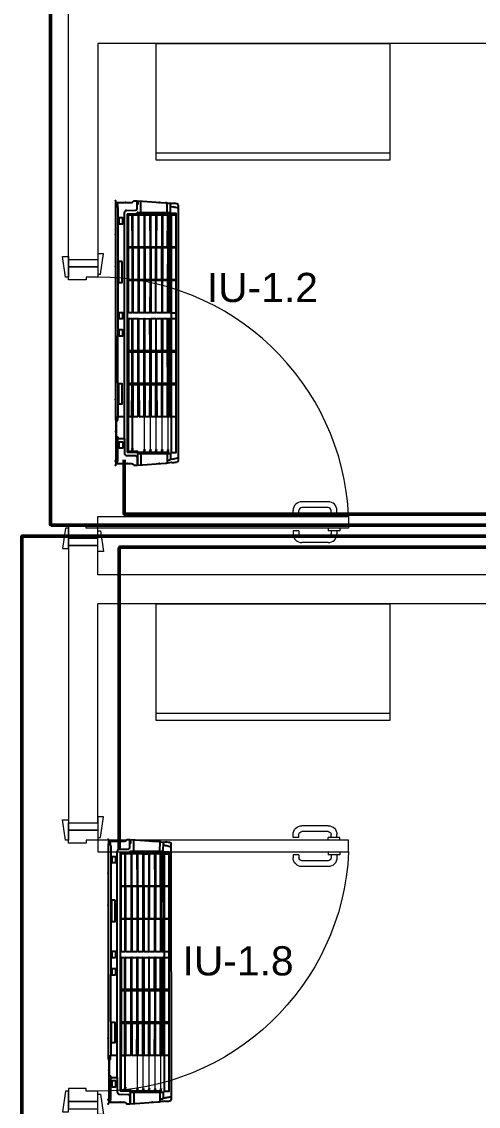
# Model space of a CAD drawing. Header units: millimetres. Extents: x -160614 to 59925, y -157025 to 0.
# Drawn here: x -55913 to -54349, y -113584 to -109868 of the extents above; entities that cross this region are included whole.
import ezdxf

# ---------------------------------------------------------------- set-up
doc = ezdxf.new("R2010")
doc.units = ezdxf.units.MM
doc.header["$LTSCALE"] = 8
for name, color, linetype, lineweight in [('72_EGR_EQP_TAG', 9, 'Continuous', 5), ('LOADING', 9, 'Continuous', 5), ('Walls', 9, 'Continuous', 5), ('Wooden Joinery', 9, 'Continuous', 5)]:
    doc.layers.add(name, color=color, linetype=linetype, lineweight=lineweight)
for name, color, linetype in [('A-EXH', 1, 'Continuous'), ('A-Wall-cmu-patt', 9, 'Continuous'), ('DVM_INDOOR', 9, 'Continuous'), ('DVM_UNIT_BP', 9, 'Continuous'), ('DVM_UNIT_DP', 9, 'Continuous'), ('DVM_UNIT_LP', 9, 'Continuous'), ('REF', 42, 'Continuous')]:
    doc.layers.add(name, color=color, linetype=linetype)
doc.styles.add('ARIAL', font='arial.ttf')

# ---------------------------------------------------------------- blocks, each defined once
blk = doc.blocks.new('mmmm')
at = {"layer": 'DVM_INDOOR', "color": 0}
for p, q in [((118.9199, -9.2661), (118.9184, -9.2661)), ((118.9184, -9.2661), (118.9184, -9.938)), ((118.9199, -9.2661), (118.9254, -9.266)), ((118.9258, -9.2739), (118.9256, -9.2679)), ((118.9258, -9.2739), (118.9258, -9.6742)), ((118.976, -9.253), (118.9859, -9.2529)), ((118.9859, -9.2529), (118.9859, -9.2549)), ((118.9859, -9.2549), (118.9879, -9.2548)), ((118.9859, -9.2775), (118.9859, -9.2549)), ((118.9859, -9.2648), (118.9879, -9.2648)), ((118.9879, -9.2529), (119.0741, -9.259)), ((118.9879, -9.2548), (118.9879, -9.2529)), ((118.9879, -9.2548), (118.9879, -9.2648)), ((118.9979, -9.2891), (118.9979, -9.2551)), ((119.0795, -9.289), (119.0797, -9.2602)), ((119.09, -9.2892), (119.0901, -9.2615)), ((119.1145, -9.2751), (119.1107, -9.2751)), ((119.115, -10.0634), (119.1149, -9.2675)), ((118.9464, -9.9264), (118.9464, -9.2895)), ((118.9527, -9.283), (118.9809, -9.2825)), ((118.9554, -9.2944), (118.9554, -10.0365)), ((118.9564, -9.2934), (118.9844, -9.2931)), ((118.9589, -9.3963), (118.9589, -9.2975)), ((118.9596, -9.2968), (118.9695, -9.2969)), ((118.9698, -9.2975), (118.9701, -9.3962)), ((118.9724, -9.3963), (118.9724, -9.2975)), ((118.9731, -9.2968), (118.9889, -9.2969)), ((118.9879, -9.2891), (119.09, -9.2892)), ((118.9892, -9.2891), (118.9895, -9.3961)), ((118.9893, -9.2923), (118.9925, -9.2923)), ((118.9919, -9.3963), (118.9919, -9.2975)), ((119.0073, -9.2923), (118.9924, -9.2923)), ((118.9926, -9.2968), (119.0073, -9.2969)), ((119.0077, -9.2975), (119.008, -9.3961)), ((119.008, -9.293), (119.0079, -9.2969)), ((119.0083, -9.301), (119.0098, -9.301)), ((119.0102, -9.293), (119.0102, -9.2961)), ((119.0102, -9.3963), (119.0102, -9.2975)), ((119.0255, -9.2923), (119.0107, -9.2923)), ((119.0109, -9.2968), (119.0256, -9.2969)), ((119.026, -9.2975), (119.0263, -9.3962)), ((119.0262, -9.293), (119.0262, -9.2969)), ((119.0265, -9.301), (119.0284, -9.301)), ((119.0287, -9.3963), (119.0287, -9.2975)), ((119.0288, -9.293), (119.0288, -9.2961)), ((119.0293, -9.2969), (119.0439, -9.2969)), ((119.044, -9.2923), (119.0294, -9.2923)), ((119.0445, -9.2975), (119.0446, -9.3962)), ((119.0446, -9.293), (119.0446, -9.2969)), ((119.045, -9.301), (119.0465, -9.301)), ((119.0469, -9.293), (119.0469, -9.2961)), ((119.047, -9.3963), (119.0471, -9.2971)), ((119.0624, -9.2923), (119.0474, -9.2923)), ((119.0476, -9.2968), (119.0621, -9.2968)), ((119.0628, -9.2975), (119.063, -9.3963)), ((119.0631, -9.293), (119.0631, -9.2969)), ((119.0634, -9.301), (119.065, -9.301)), ((119.0653, -9.293), (119.0653, -9.2961)), ((119.0657, -9.2975), (119.0654, -9.3962)), ((119.066, -9.2968), (119.0808, -9.2969)), ((119.0807, -9.2923), (119.0661, -9.2923)), ((119.0813, -9.3962), (119.0814, -9.2973)), ((119.0814, -9.293), (119.0814, -9.2969)), ((119.0817, -9.301), (119.0833, -9.301)), ((119.0836, -9.2975), (119.0834, -9.2993)), ((119.0838, -9.293), (119.0895, -9.293)), ((119.0838, -9.2961), (119.0838, -9.293)), ((119.0838, -9.2971), (119.0838, -9.2961)), ((119.0895, -9.2961), (119.0838, -9.2961)), ((119.0838, -9.3963), (119.0839, -9.297)), ((119.0843, -9.2968), (119.0886, -9.2968)), ((119.0894, -9.2975), (119.0894, -9.2892)), ((119.0894, -9.2975), (119.0895, -9.3962)), ((119.0925, -9.2969), (119.1069, -9.2969)), ((118.9589, -9.4983), (118.9589, -9.4003)), ((118.9596, -9.3969), (118.9694, -9.3969)), ((118.9694, -9.3998), (118.9596, -9.3998)), ((118.9701, -9.4005), (118.9701, -9.4982)), ((118.9724, -9.4005), (118.9724, -9.4982)), ((118.9731, -9.3969), (118.9888, -9.3968)), ((118.9888, -9.3997), (118.9731, -9.3998)), ((118.9895, -9.4003), (118.9895, -9.4982)), ((118.9919, -9.4005), (118.9919, -9.4982)), ((118.9926, -9.3969), (119.0073, -9.3968)), ((119.0073, -9.3997), (118.9926, -9.3998)), ((119.008, -9.4003), (119.008, -9.4982)), ((119.0102, -9.4005), (119.0103, -9.4982)), ((119.0109, -9.3969), (119.0256, -9.3968)), ((119.0256, -9.3997), (119.0109, -9.3998)), ((119.0263, -9.4003), (119.0263, -9.4982)), ((119.0287, -9.4005), (119.0287, -9.4982)), ((119.0294, -9.3969), (119.0439, -9.3968)), ((119.0439, -9.3997), (119.0294, -9.3998)), ((119.0446, -9.4983), (119.0446, -9.4003)), ((119.047, -9.4982), (119.047, -9.4005)), ((119.0477, -9.3969), (119.0623, -9.3969)), ((119.0623, -9.3998), (119.0477, -9.3998)), ((119.063, -9.4984), (119.063, -9.4004)), ((119.0654, -9.4005), (119.0654, -9.4982)), ((119.0661, -9.3969), (119.0807, -9.3968)), ((119.0807, -9.3997), (119.0661, -9.3998)), ((119.0814, -9.4003), (119.0813, -9.4983)), ((119.0837, -9.4982), (119.0838, -9.4005)), ((119.0845, -9.3969), (119.0888, -9.3969)), ((119.0888, -9.3998), (119.0845, -9.3998)), ((119.0895, -9.4004), (119.0894, -9.4983)), ((119.093, -9.3969), (119.1074, -9.3968)), ((119.1074, -9.3997), (119.093, -9.3998)), ((118.9589, -9.6014), (118.9589, -9.5025)), ((118.9596, -9.4989), (118.9694, -9.4989)), ((118.9694, -9.5018), (118.9596, -9.5018)), ((118.9701, -9.5025), (118.9701, -9.6015)), ((118.9724, -9.5025), (118.9724, -9.6014)), ((118.9731, -9.4989), (118.9888, -9.4988)), ((118.9888, -9.5017), (118.9731, -9.5018)), ((118.9895, -9.5023), (118.9896, -9.6014)), ((118.9919, -9.5025), (118.9919, -9.6014)), ((118.9926, -9.4989), (119.0073, -9.4988)), ((119.0073, -9.5017), (118.9926, -9.5018)), ((119.008, -9.5023), (119.008, -9.6014)), ((119.0102, -9.5025), (119.0103, -9.6014)), ((119.0109, -9.4989), (119.0256, -9.4988)), ((119.0256, -9.5017), (119.0109, -9.5018)), ((119.0263, -9.5023), (119.0262, -9.6014)), ((119.0287, -9.5025), (119.0288, -9.6014)), ((119.0294, -9.4989), (119.0439, -9.4988)), ((119.0439, -9.5017), (119.0294, -9.5018)), ((119.0447, -9.6014), (119.0446, -9.5023)), ((119.0477, -9.4989), (119.0623, -9.4989)), ((119.0622, -9.5017), (119.0478, -9.5018)), ((119.0629, -9.5023), (119.0629, -9.6013)), ((119.0654, -9.6014), (119.0654, -9.5025)), ((119.0661, -9.4989), (119.0806, -9.4989)), ((119.0806, -9.5017), (119.0661, -9.5018)), ((119.0813, -9.5023), (119.0813, -9.6015)), ((119.0837, -9.5024), (119.0838, -9.6015)), ((119.0844, -9.4988), (119.0887, -9.4988)), ((119.0887, -9.5017), (119.0844, -9.5017)), ((119.0894, -9.5023), (119.0894, -9.6013)), ((119.093, -9.4989), (119.1074, -9.4988)), ((119.1077, -9.5019), (119.093, -9.5018)), ((118.9596, -9.602), (118.9694, -9.602)), ((118.9731, -9.6021), (118.9888, -9.602)), ((118.9926, -9.6021), (119.0073, -9.602)), ((119.011, -9.602), (119.0255, -9.602)), ((119.0295, -9.6021), (119.044, -9.602)), ((119.0478, -9.6021), (119.0623, -9.6021)), ((119.0661, -9.6021), (119.0807, -9.602)), ((119.0845, -9.6021), (119.0887, -9.6021)), ((119.0929, -9.6023), (119.1074, -9.6022)), ((118.9589, -9.6214), (118.9589, -9.7204)), ((118.9596, -9.6208), (118.9694, -9.6208)), ((118.9701, -9.7204), (118.9701, -9.6214)), ((118.9701, -9.7204), (118.9701, -9.6214)), ((118.9724, -9.7204), (118.9724, -9.6215)), ((118.9731, -9.6208), (118.9888, -9.6208)), ((118.9895, -9.7206), (118.9896, -9.6215)), ((118.9919, -9.7204), (118.9919, -9.6215)), ((118.9926, -9.6208), (119.0073, -9.6209)), ((119.008, -9.7205), (119.008, -9.6214)), ((119.0102, -9.7204), (119.0103, -9.6215)), ((119.011, -9.6208), (119.0255, -9.6209)), ((119.0263, -9.7205), (119.0262, -9.6215)), ((119.0288, -9.6214), (119.0287, -9.7204)), ((119.0295, -9.6208), (119.044, -9.6208)), ((119.0447, -9.6214), (119.0446, -9.7205)), ((119.0478, -9.6207), (119.0623, -9.6208)), ((119.0629, -9.7205), (119.0629, -9.6215)), ((119.0654, -9.6214), (119.0654, -9.7203)), ((119.0661, -9.6208), (119.0807, -9.6208)), ((119.0813, -9.7205), (119.0813, -9.6214)), ((119.0837, -9.7204), (119.0838, -9.6214)), ((119.0845, -9.6208), (119.0887, -9.6208)), ((119.0894, -9.7205), (119.0894, -9.6215)), ((119.0929, -9.6206), (119.1074, -9.6206)), ((118.9258, -9.8224), (118.9258, -9.6742)), ((118.9589, -9.7246), (118.9589, -9.8225)), ((118.9694, -9.7211), (118.9596, -9.7211)), ((118.9596, -9.7239), (118.9694, -9.7239)), ((118.9701, -9.8224), (118.9701, -9.7246)), ((118.9701, -9.8224), (118.9701, -9.7246)), ((118.9724, -9.8224), (118.9724, -9.7246)), ((118.9888, -9.7211), (118.9731, -9.7211)), ((118.9731, -9.7239), (118.9888, -9.724)), ((118.9895, -9.8226), (118.9895, -9.7247)), ((118.9919, -9.8224), (118.9919, -9.7246)), ((119.0073, -9.7211), (118.9926, -9.7211)), ((118.9926, -9.7239), (119.0073, -9.724)), ((119.008, -9.8225), (119.008, -9.7246)), ((119.0102, -9.8224), (119.0103, -9.7246)), ((119.0256, -9.7211), (119.0109, -9.7211)), ((119.0109, -9.7239), (119.0256, -9.724)), ((119.0263, -9.8225), (119.0263, -9.7246)), ((119.0287, -9.7246), (119.0287, -9.8224)), ((119.0439, -9.7211), (119.0294, -9.7211)), ((119.0294, -9.7239), (119.0439, -9.724)), ((119.0446, -9.7245), (119.0446, -9.8225)), ((119.047, -9.7246), (119.047, -9.8224)), ((119.0477, -9.7239), (119.0623, -9.7239)), ((119.0622, -9.7211), (119.0478, -9.7211)), ((119.063, -9.7245), (119.063, -9.8224)), ((119.0654, -9.8224), (119.0654, -9.7246)), ((119.0806, -9.7211), (119.0661, -9.721)), ((119.0661, -9.7239), (119.0806, -9.724)), ((119.0814, -9.8225), (119.0813, -9.7245)), ((119.0837, -9.7246), (119.0838, -9.8224)), ((119.0887, -9.7211), (119.0844, -9.7211)), ((119.0844, -9.724), (119.0887, -9.724)), ((119.0895, -9.8224), (119.0894, -9.7246)), ((119.1077, -9.721), (119.093, -9.7211)), ((119.093, -9.7239), (119.1074, -9.724)), ((118.9184, -9.7858), (118.9184, -9.9307)), ((118.9258, -9.8224), (118.9258, -9.9264)), ((118.9589, -9.8266), (118.9589, -9.9253)), ((118.9694, -9.8231), (118.9596, -9.8231)), ((118.9596, -9.8259), (118.9694, -9.8259)), ((118.9698, -9.9253), (118.9701, -9.8266)), ((118.9698, -9.9253), (118.9701, -9.8266)), ((118.9724, -9.8266), (118.9724, -9.9253)), ((118.9888, -9.8231), (118.9731, -9.8231)), ((118.9731, -9.8259), (118.9888, -9.826)), ((118.9893, -9.9251), (118.9895, -9.8267)), ((118.9919, -9.8266), (118.992, -9.9251)), ((119.0073, -9.8231), (118.9926, -9.8231)), ((118.9926, -9.8259), (119.0073, -9.826)), ((119.0078, -9.9252), (119.008, -9.8267)), ((119.0102, -9.8266), (119.0104, -9.9251)), ((119.0256, -9.8231), (119.0109, -9.8231)), ((119.0109, -9.8259), (119.0256, -9.826)), ((119.026, -9.9251), (119.0263, -9.8266)), ((119.0287, -9.8266), (119.0288, -9.9251)), ((119.0439, -9.8232), (119.0294, -9.8231)), ((119.0294, -9.8259), (119.0439, -9.826)), ((119.0445, -9.9251), (119.0446, -9.8266)), ((119.047, -9.8266), (119.0472, -9.9251)), ((119.0623, -9.823), (119.0477, -9.8231)), ((119.0477, -9.8259), (119.0623, -9.8259)), ((119.0628, -9.9252), (119.063, -9.8266)), ((119.0657, -9.9253), (119.0654, -9.8266)), ((119.0807, -9.8232), (119.0661, -9.8231)), ((119.0661, -9.8259), (119.0807, -9.8261)), ((119.0812, -9.9251), (119.0813, -9.8266)), ((119.0839, -9.9251), (119.0838, -9.8265)), ((119.0888, -9.8231), (119.0845, -9.8231)), ((119.0845, -9.8259), (119.0888, -9.826)), ((119.0894, -9.9252), (119.0895, -9.8266)), ((119.1074, -9.8232), (119.093, -9.8231)), ((119.093, -9.8259), (119.1074, -9.826)), ((118.9184, -9.938), (118.9209, -9.9396)), ((118.9199, -9.9389), (118.9199, -10.0614)), ((118.9209, -9.9394), (118.9256, -9.9393)), ((118.9209, -9.9394), (118.9209, -9.9899)), ((118.9256, -9.9393), (118.9256, -9.9264)), ((118.9256, -9.9264), (118.9464, -9.9264)), ((118.9464, -9.9955), (118.9464, -9.9264)), ((118.9589, -10.0333), (118.9589, -9.9253)), ((118.9589, -9.9267), (118.9702, -9.9267)), ((118.9596, -9.926), (118.9695, -9.9259)), ((118.9702, -9.9267), (118.9702, -10.0334)), ((118.9731, -9.9262), (118.9886, -9.9258)), ((118.9927, -9.9258), (119.0075, -9.9258)), ((119.0111, -9.9258), (119.0253, -9.9258)), ((119.0296, -9.9258), (119.0437, -9.9258)), ((119.0478, -9.9258), (119.0621, -9.9258)), ((119.0664, -9.9258), (119.0805, -9.926)), ((119.0846, -9.9258), (119.0887, -9.9258)), ((119.0925, -9.9259), (119.1069, -9.9259)), ((118.9209, -9.9899), (118.9256, -9.99)), ((118.9256, -9.99), (118.9256, -9.9954)), ((118.9256, -9.9954), (118.9464, -9.9955)), ((118.9258, -10.0638), (118.9258, -9.9954)), ((118.9464, -9.9955), (118.9464, -10.0413)), ((118.9527, -10.0478), (118.9809, -10.0483)), ((118.9564, -10.0375), (118.9844, -10.0377)), ((118.9596, -10.034), (118.9695, -10.0341)), ((118.9695, -10.0341), (118.9731, -10.0341)), ((118.9702, -10.0341), (118.9701, -10.0295)), ((118.9705, -10.0254), (118.9722, -10.0254)), ((118.9724, -10.0341), (118.9724, -10.0303)), ((118.9731, -10.0341), (118.9844, -10.0342)), ((118.9859, -10.0533), (118.9859, -10.0765)), ((118.9879, -10.0418), (119.09, -10.0416)), ((118.9879, -10.0533), (118.9879, -10.0418)), ((118.9879, -10.076), (118.9879, -10.0533)), ((118.9893, -10.0384), (118.9925, -10.0384)), ((119.0073, -10.0384), (118.9924, -10.0384)), ((118.9979, -10.0418), (118.9979, -10.0758)), ((119.0073, -10.0385), (119.0109, -10.0385)), ((119.008, -10.0377), (119.0079, -10.0339)), ((119.0083, -10.0297), (119.0098, -10.0297)), ((119.0102, -10.0377), (119.0102, -10.0347)), ((119.0255, -10.0384), (119.0107, -10.0384)), ((119.0262, -10.0377), (119.0262, -10.0339)), ((119.0265, -10.0297), (119.0284, -10.0297)), ((119.0288, -10.0377), (119.0288, -10.0347)), ((119.044, -10.0384), (119.0294, -10.0384)), ((119.0446, -10.0377), (119.0446, -10.0339)), ((119.045, -10.0297), (119.0465, -10.0297)), ((119.0469, -10.0377), (119.0469, -10.0347)), ((119.0624, -10.0384), (119.0474, -10.0384)), ((119.0631, -10.0377), (119.0631, -10.0339)), ((119.0634, -10.0297), (119.065, -10.0297)), ((119.0653, -10.0377), (119.0653, -10.0347)), ((119.0807, -10.0384), (119.0661, -10.0384)), ((119.0795, -10.0418), (119.0795, -10.0667)), ((119.0814, -10.0377), (119.0814, -10.0339)), ((119.0817, -10.0297), (119.0833, -10.0297)), ((119.0836, -10.0377), (119.0836, -10.0347)), ((119.09, -10.0416), (119.09, -10.0596)), ((119.1107, -10.0558), (119.1145, -10.0557)), ((118.9184, -10.0667), (118.9184, -10.0642)), ((118.9209, -10.0704), (118.9192, -10.0688)), ((118.9212, -10.0704), (118.9212, -10.0729)), ((118.976, -10.0778), (118.9859, -10.0779)), ((118.9859, -10.076), (118.9879, -10.076)), ((118.9859, -10.0779), (118.9859, -10.076)), ((118.9879, -10.0779), (119.0741, -10.0719)), ((118.9879, -10.076), (118.9879, -10.0779)), ((119.0795, -10.0626), (119.0896, -10.062)), ((119.0795, -10.0667), (119.0797, -10.0707)), ((119.0896, -10.062), (119.09, -10.0596)), ((119.09, -10.0596), (119.0972, -10.0587))]:
    blk.add_line(p, q, dxfattribs=at)
at = {"layer": 'DVM_INDOOR', "color": 0, "lineweight": 0}
for p, q in [((119.0091, -10.0297), (119.0091, -9.9253)), ((119.0275, -10.0297), (119.0275, -9.9253)), ((119.0458, -10.0297), (119.0458, -9.9253)), ((119.0642, -10.0297), (119.0642, -9.9253)), ((119.0825, -10.0297), (119.0825, -9.9253))]:
    blk.add_line(p, q, dxfattribs=at)
at = {"layer": 'DVM_INDOOR', "color": 0}
for points in [[(118.9199, -9.2661), (118.9199, -9.2579), (118.9672, -9.2579, 0.126177), (118.972, -9.2567, 0.12288), (118.9756, -9.2534, -0.148162), (118.976, -9.253, 0.963175)], [(118.9301, -9.3246), (118.9301, -9.3064, -0.402614), (118.9312, -9.3052), (118.9397, -9.3052, -0.444927), (118.9409, -9.3064), (118.9409, -9.3246, -0.414234), (118.9397, -9.3257), (118.9312, -9.3257, -0.442551), (118.9301, -9.3246)], [(119.0922, -9.2933), (119.0922, -10.0375, 0.416565), (119.0933, -10.0386), (119.107, -10.0386, 0.414175), (119.1081, -10.0375), (119.1081, -9.2933, 0.414221), (119.107, -9.2923), (119.0933, -9.2923, 0.410074), (119.0922, -9.2933, 0.410074)], [(118.9301, -9.6205), (118.9301, -9.6023, -0.402614), (118.9312, -9.6012), (118.9397, -9.6012, -0.444927), (118.9409, -9.6023), (118.9409, -9.6205, -0.414234), (118.9397, -9.6217), (118.9312, -9.6217, -0.442551), (118.9301, -9.6205)], [(118.9299, -9.6744), (118.9299, -9.6565, -0.414214), (118.9314, -9.6549), (118.9393, -9.6549, -0.414209), (118.9409, -9.6565), (118.9409, -9.6744, -0.414214), (118.9393, -9.6759), (118.9314, -9.6759, -0.414219), (118.9299, -9.6744, 0.000008)], [(118.9303, -10.0245), (118.9303, -10.0063, -0.402614), (118.9314, -10.0052), (118.9399, -10.0052, -0.444927), (118.9411, -10.0063), (118.9411, -10.0245, -0.414234), (118.9399, -10.0257), (118.9314, -10.0257, -0.442551), (118.9303, -10.0245)], [(118.9199, -10.0694), (118.9199, -10.0729), (118.9672, -10.0729, -0.126177), (118.972, -10.0741, -0.12288), (118.9756, -10.0775, 0.141469), (118.976, -10.0778)]]:
    blk.add_lwpolyline(points, format="xyb", dxfattribs=at)
for points in [[(118.9394, -9.4424), (118.9279, -9.4424), (118.9279, -9.5084), (118.9394, -9.5084), (118.9394, -9.4424)], [(118.9294, -9.8234), (118.9384, -9.8234), (118.9384, -9.8875), (118.9288, -9.8875), (118.9288, -9.8234), (118.9294, -9.8234)]]:
    blk.add_lwpolyline(points, dxfattribs=at)
for centre, radius, start, end in [((118.9205, -9.2649), 0.00455, 45.592, 97.4615), ((118.9171, -9.2669), 0.00836, 6.8563, 39.8032), ((118.9129, -9.2679), 0.0127, 359.9693, 8.9907), ((118.9809, -9.2775), 0.005, 270.9997, 0.0003), ((119.0737, -9.2806), 0.0216, 73.7089, 88.9315), ((119.168, -8.14), 1.1233, 265.4925, 266.2639), ((119.0697, -9.4707), 0.2004, 82.0967, 84.2913), ((119.082, -9.5193), 0.2587, 83.9088, 87.1481), ((119.0894, -9.3405), 0.0688, 71.9785, 83.5049), ((119.1094, -9.2677), 0.00561, 2.2363, 89.2683), ((118.9529, -9.2895), 0.0065, 91, 180), ((118.9564, -9.2944), 0.001, 90.4983, 180.0001), ((118.9596, -9.2975), 0.00069, 89.1505, 180.3497), ((118.9691, -9.2976), 0.00071, 0.7783, 60.0916), ((118.9731, -9.2975), 0.00069, 89.1505, 180.3497), ((118.9843, -9.2916), 0.00153, 270.9361, 8.4075), ((118.9879, -9.2911), 0.00202, 90.261, 186.5127), ((118.9885, -9.2975), 0.00071, 0.7783, 60.0916), ((118.9926, -9.2975), 0.00069, 89.1505, 180.3497), ((119.0073, -9.293), 0.00069, 359.1823, 89.6277), ((119.007, -9.2975), 0.00071, 0.7783, 60.0916), ((119.0427, -9.2948), 0.0348, 183.3813, 187.2101), ((119.005, -9.3001), 0.0033, 358.4879, 15.9436), ((119.0335, -9.3), 0.0253, 180.2932, 182.236), ((119.0203, -9.3008), 0.0105, 171.697, 181.0717), ((118.9994, -9.2969), 0.0108, 347.004, 4.1898), ((119.0109, -9.293), 0.000701, 103.0528, 180.0438), ((119.0109, -9.2975), 0.00069, 89.1505, 180.3497), ((119.0255, -9.293), 0.00069, 359.1823, 89.6277), ((119.0253, -9.2975), 0.00071, 0.7783, 60.0916), ((119.0252, -9.2975), 0.00071, 0.7783, 60.0916), ((119.061, -9.2948), 0.0348, 183.3813, 187.2101), ((119.0232, -9.3001), 0.0033, 358.4879, 15.9436), ((119.0518, -9.3), 0.0253, 180.2932, 182.236), ((119.0389, -9.3008), 0.0105, 171.697, 181.0717), ((119.018, -9.2969), 0.0108, 347.004, 4.1898), ((119.0295, -9.293), 0.000701, 103.0528, 180.0438), ((119.0295, -9.2975), 0.00069, 89.1505, 180.3497), ((119.0439, -9.2975), 0.000596, 357.8507, 94.9045), ((119.0439, -9.293), 0.00069, 359.1823, 89.6277), ((119.0794, -9.2948), 0.0348, 183.3813, 187.2101), ((119.0417, -9.3001), 0.0033, 358.4879, 15.9436), ((119.0702, -9.3), 0.0253, 180.2932, 182.236), ((119.057, -9.3008), 0.0105, 171.697, 181.0717), ((119.0361, -9.2969), 0.0108, 347.004, 4.1898), ((119.0476, -9.293), 0.000701, 103.0528, 180.0438), ((119.0476, -9.2975), 0.00069, 89.1505, 180.3497), ((119.0621, -9.2975), 0.000694, 359.4649, 88.8459), ((119.0624, -9.2975), 0.000596, 357.8507, 94.9045), ((119.0624, -9.293), 0.00069, 359.1823, 89.6277), ((119.0978, -9.2948), 0.0348, 183.3813, 187.2101), ((119.0601, -9.3001), 0.0033, 358.4879, 15.9436), ((119.0887, -9.3), 0.0253, 180.2932, 182.236), ((119.0754, -9.3008), 0.0105, 171.697, 181.0717), ((119.0546, -9.2969), 0.0108, 347.004, 4.1898), ((119.066, -9.293), 0.000701, 103.0528, 180.0438), ((119.066, -9.2975), 0.00069, 89.1505, 180.3497), ((119.0663, -9.2975), 0.000621, 79.5705, 188.1736), ((119.0807, -9.293), 0.00069, 359.1823, 89.6277), ((119.0808, -9.2975), 0.000596, 357.8507, 94.9045), ((119.1161, -9.2948), 0.0348, 183.3813, 187.2101), ((119.0784, -9.3001), 0.0033, 358.4879, 15.9436), ((119.107, -9.3), 0.0253, 180.2932, 182.236), ((119.0937, -9.3008), 0.0105, 171.697, 181.0717), ((119.0843, -9.2975), 0.00069, 89.1505, 180.3497), ((119.0887, -9.2975), 0.000669, 356.355, 100.698), ((119.0926, -9.2973), 0.000346, 93.4268, 172.5174), ((119.107, -9.2978), 0.000875, 349.6348, 100.4326), ((118.9596, -9.3962), 0.0007, 185.5752, 270.0175), ((118.9596, -9.4005), 0.0007, 89.9616, 179.9565), ((118.9694, -9.3962), 0.000701, 270.4471, 350.0993), ((118.9694, -9.4005), 0.0007, 5.6771, 86.5518), ((118.9731, -9.3962), 0.0007, 185.5752, 270.0175), ((118.9731, -9.4005), 0.0007, 89.9616, 179.9565), ((118.9888, -9.3961), 0.000701, 270.4471, 350.0993), ((118.9888, -9.4004), 0.0007, 5.6771, 86.5518), ((118.9926, -9.3962), 0.0007, 185.5752, 270.0175), ((118.9926, -9.4005), 0.0007, 89.9616, 179.9565), ((119.0073, -9.3961), 0.000701, 270.4471, 350.0993), ((119.0073, -9.4004), 0.0007, 5.6771, 86.5518), ((119.0109, -9.3962), 0.0007, 185.5752, 270.0175), ((119.0109, -9.4005), 0.0007, 89.9616, 179.9565), ((119.0256, -9.3961), 0.000701, 270.4471, 350.0993), ((119.0256, -9.4004), 0.0007, 5.6771, 86.5518), ((119.0294, -9.3962), 0.0007, 185.5752, 270.0175), ((119.0294, -9.4005), 0.0007, 89.9616, 179.9565), ((119.0439, -9.3961), 0.000701, 270.4471, 350.0993), ((119.0439, -9.4004), 0.0007, 5.6771, 86.5518), ((119.0477, -9.3962), 0.0007, 185.5752, 270.0175), ((119.0477, -9.4005), 0.0007, 89.9616, 179.9565), ((119.0623, -9.3962), 0.000702, 270.4596, 355.78), ((119.0623, -9.4005), 0.0007, 5.6771, 86.5518), ((119.0661, -9.3962), 0.0007, 185.5752, 270.0175), ((119.0661, -9.4005), 0.0007, 89.9616, 179.9565), ((119.0807, -9.3961), 0.000701, 270.4471, 350.0993), ((119.0807, -9.4004), 0.0007, 5.6771, 86.5518), ((119.0845, -9.3962), 0.0007, 185.5752, 270.0175), ((119.0845, -9.4005), 0.0007, 89.9616, 179.9565), ((119.0888, -9.3962), 0.000701, 270.4471, 350.0993), ((119.0888, -9.4005), 0.0007, 5.6771, 86.5518), ((119.093, -9.3961), 0.000782, 194.2991, 276.1126), ((119.0929, -9.4005), 0.0007, 78.96, 187.6274), ((119.1074, -9.3961), 0.000701, 270.4471, 350.0993), ((119.1074, -9.4004), 0.0007, 5.6771, 86.5518), ((118.9596, -9.4982), 0.0007, 185.5752, 270.0175), ((118.9596, -9.5025), 0.0007, 89.9616, 179.9565), ((118.9694, -9.4982), 0.000701, 270.4471, 350.0993), ((118.9694, -9.5025), 0.0007, 5.6771, 86.5518), ((118.9731, -9.4982), 0.0007, 185.5752, 270.0175), ((118.9731, -9.5025), 0.0007, 89.9616, 179.9565), ((118.9888, -9.4981), 0.000701, 270.4471, 350.0993), ((118.9888, -9.5024), 0.0007, 5.6771, 86.5518), ((118.9925, -9.4983), 0.000619, 174.0491, 272.9554), ((118.9926, -9.5025), 0.0007, 89.9616, 179.9565), ((119.0073, -9.4981), 0.000701, 270.4471, 350.0993), ((119.0073, -9.5024), 0.0007, 5.6771, 86.5518), ((119.0109, -9.5025), 0.0007, 89.9616, 179.9565), ((119.0109, -9.4983), 0.000619, 174.0491, 272.9554), ((119.0256, -9.4981), 0.000701, 270.4471, 350.0993), ((119.0256, -9.5024), 0.0007, 5.6771, 86.5518), ((119.0293, -9.4983), 0.000619, 174.0491, 272.9554), ((119.0294, -9.5025), 0.0007, 89.9616, 179.9565), ((119.0439, -9.4981), 0.000701, 270.4471, 350.0993), ((119.0439, -9.5024), 0.0007, 5.6771, 86.5518), ((119.0476, -9.4983), 0.000619, 174.0491, 272.9554), ((119.0478, -9.5025), 0.0007, 89.9616, 179.9565), ((119.0622, -9.5024), 0.0007, 5.6771, 86.5518), ((119.0623, -9.4982), 0.000701, 270.4471, 350.0993), ((119.0661, -9.4983), 0.000619, 174.0491, 272.9554), ((119.0661, -9.5025), 0.0007, 89.9616, 179.9565), ((119.0806, -9.4982), 0.000701, 270.4471, 350.0993), ((119.0806, -9.5024), 0.0007, 5.6771, 86.5518), ((119.0844, -9.4981), 0.0007, 185.5752, 270.0175), ((119.0844, -9.5024), 0.0007, 89.9616, 179.9565), ((119.0887, -9.4981), 0.000701, 270.4471, 350.0993), ((119.0887, -9.5024), 0.0007, 5.6771, 86.5518), ((119.093, -9.4981), 0.000782, 194.2991, 276.1126), ((119.0929, -9.5025), 0.0007, 78.96, 187.6274), ((118.9596, -9.6013), 0.0007, 185.5752, 270.0175), ((118.9694, -9.6013), 0.000701, 270.4471, 350.0993), ((118.9731, -9.6014), 0.0007, 185.5752, 270.0175), ((118.9888, -9.6013), 0.000701, 270.4471, 350.0993), ((118.9926, -9.6014), 0.0007, 185.5752, 270.0175), ((119.0073, -9.6013), 0.000701, 270.4471, 350.0993), ((119.011, -9.6013), 0.0007, 185.5752, 270.0175), ((119.0255, -9.6013), 0.000701, 270.4471, 350.0993), ((119.0295, -9.6014), 0.0007, 185.5752, 270.0175), ((119.044, -9.6013), 0.000701, 270.4471, 350.0993), ((119.0478, -9.6014), 0.0007, 185.5752, 270.0175), ((119.0623, -9.6014), 0.000701, 270.4471, 350.0993), ((119.0661, -9.6014), 0.0007, 185.5752, 270.0175), ((119.0807, -9.6014), 0.000657, 269.0568, 351.3167), ((119.0845, -9.6014), 0.0007, 185.5752, 270.0175), ((119.0885, -9.6012), 0.000912, 284.0068, 353.5205), ((119.0929, -9.6016), 0.0007, 185.5752, 270.0175), ((118.9596, -9.6215), 0.0007, 89.9825, 174.4248), ((118.9694, -9.6215), 0.000701, 9.9007, 89.5529), ((118.9694, -9.6215), 0.000701, 9.9007, 89.5529), ((118.9731, -9.6215), 0.0007, 89.9825, 174.4248), ((118.9888, -9.6215), 0.000701, 9.9007, 89.5529), ((118.9926, -9.6215), 0.0007, 89.9825, 174.4248), ((119.0073, -9.6216), 0.000701, 9.9007, 89.5529), ((119.011, -9.6215), 0.0007, 89.9825, 174.4248), ((119.0255, -9.6216), 0.000701, 9.9007, 89.5529), ((119.0295, -9.6215), 0.0007, 89.9825, 174.4248), ((119.044, -9.6215), 0.000701, 9.9007, 89.5529), ((119.0478, -9.6214), 0.0007, 89.9825, 174.4248), ((119.0623, -9.6215), 0.000701, 9.9007, 89.5529), ((119.0661, -9.6215), 0.0007, 89.9825, 174.4248), ((119.0807, -9.6215), 0.000657, 8.6833, 90.9432), ((119.0845, -9.6215), 0.0007, 89.9825, 174.4248), ((119.0885, -9.6216), 0.000912, 6.4795, 75.9932), ((119.0929, -9.6213), 0.0007, 89.9825, 174.4248), ((118.9596, -9.7204), 0.0007, 180.0435, 270.0384), ((118.9596, -9.7246), 0.0007, 89.9825, 174.4248), ((118.9694, -9.7246), 0.000701, 9.9007, 89.5529), ((118.9694, -9.7246), 0.000701, 9.9007, 89.5529), ((118.9694, -9.7204), 0.0007, 273.4482, 354.3229), ((118.9694, -9.7204), 0.0007, 273.4482, 354.3229), ((118.9731, -9.7204), 0.0007, 180.0435, 270.0384), ((118.9731, -9.7246), 0.0007, 89.9825, 174.4248), ((118.9888, -9.7247), 0.000701, 9.9007, 89.5529), ((118.9888, -9.7204), 0.0007, 273.4482, 354.3229), ((118.9926, -9.7204), 0.0007, 180.0435, 270.0384), ((118.9925, -9.7246), 0.000619, 87.0446, 185.9509), ((119.0073, -9.7204), 0.0007, 273.4482, 354.3229), ((119.0073, -9.7247), 0.000701, 9.9007, 89.5529), ((119.0109, -9.7204), 0.0007, 180.0435, 270.0384), ((119.0109, -9.7246), 0.000619, 87.0446, 185.9509), ((119.0256, -9.7247), 0.000701, 9.9007, 89.5529), ((119.0256, -9.7204), 0.0007, 273.4482, 354.3229), ((119.0294, -9.7204), 0.0007, 180.0435, 270.0384), ((119.0293, -9.7246), 0.000619, 87.0446, 185.9509), ((119.0439, -9.7204), 0.0007, 273.4482, 354.3229), ((119.0439, -9.7247), 0.000701, 9.9007, 89.5529), ((119.0476, -9.7246), 0.000619, 87.0446, 185.9509), ((119.0478, -9.7204), 0.0007, 180.0435, 270.0384), ((119.0622, -9.7204), 0.0007, 273.4482, 354.3229), ((119.0623, -9.7246), 0.000701, 9.9007, 89.5529), ((119.0661, -9.7203), 0.0007, 180.0435, 270.0384), ((119.0661, -9.7245), 0.000619, 87.0446, 185.9509), ((119.0806, -9.7247), 0.000701, 9.9007, 89.5529), ((119.0806, -9.7204), 0.0007, 273.4482, 354.3229), ((119.0844, -9.7204), 0.0007, 180.0435, 270.0384), ((119.0844, -9.7247), 0.0007, 89.9825, 174.4248), ((119.0887, -9.7204), 0.0007, 273.4482, 354.3229), ((119.0887, -9.7247), 0.000701, 9.9007, 89.5529), ((119.0929, -9.7204), 0.0007, 172.3726, 281.04), ((119.093, -9.7247), 0.000782, 83.8874, 165.7009), ((118.9596, -9.8224), 0.0007, 180.0435, 270.0384), ((118.9596, -9.8266), 0.0007, 89.9825, 174.4248), ((118.9694, -9.8266), 0.000701, 9.9007, 89.5529), ((118.9694, -9.8266), 0.000701, 9.9007, 89.5529), ((118.9694, -9.8224), 0.0007, 273.4482, 354.3229), ((118.9694, -9.8224), 0.0007, 273.4482, 354.3229), ((118.9731, -9.8224), 0.0007, 180.0435, 270.0384), ((118.9731, -9.8266), 0.0007, 89.9825, 174.4248), ((118.9888, -9.8267), 0.000701, 9.9007, 89.5529), ((118.9888, -9.8224), 0.0007, 273.4482, 354.3229), ((118.9926, -9.8224), 0.0007, 180.0435, 270.0384), ((118.9926, -9.8266), 0.0007, 89.9825, 174.4248), ((119.0073, -9.8224), 0.0007, 273.4482, 354.3229), ((119.0073, -9.8267), 0.000701, 9.9007, 89.5529), ((119.0109, -9.8224), 0.0007, 180.0435, 270.0384), ((119.0109, -9.8266), 0.0007, 89.9825, 174.4248), ((119.0256, -9.8267), 0.000701, 9.9007, 89.5529), ((119.0256, -9.8224), 0.0007, 273.4482, 354.3229), ((119.0294, -9.8224), 0.0007, 180.0435, 270.0384), ((119.0294, -9.8266), 0.0007, 89.9825, 174.4248), ((119.0439, -9.8224), 0.0007, 273.4482, 354.3229), ((119.0439, -9.8267), 0.000701, 9.9007, 89.5529), ((119.0477, -9.8224), 0.0007, 180.0435, 270.0384), ((119.0477, -9.8266), 0.0007, 89.9825, 174.4248), ((119.0623, -9.8223), 0.0007, 273.4482, 354.3229), ((119.0623, -9.8266), 0.000702, 4.22, 89.5404), ((119.0661, -9.8224), 0.0007, 180.0435, 270.0384), ((119.0661, -9.8266), 0.0007, 89.9825, 174.4248), ((119.0807, -9.8225), 0.0007, 273.4482, 354.3229), ((119.0807, -9.8268), 0.000701, 9.9007, 89.5529), ((119.0845, -9.8224), 0.0007, 180.0435, 270.0384), ((119.0845, -9.8266), 0.0007, 89.9825, 174.4248), ((119.0888, -9.8224), 0.0007, 273.4482, 354.3229), ((119.0888, -9.8267), 0.000701, 9.9007, 89.5529), ((119.0929, -9.8224), 0.0007, 172.3726, 281.04), ((119.093, -9.8267), 0.000782, 83.8874, 165.7009), ((118.9596, -9.9253), 0.00069, 179.6503, 270.8495), ((118.9691, -9.9253), 0.00071, 299.9084, 359.2217), ((118.9691, -9.9253), 0.00071, 299.9084, 359.2217), ((118.9731, -9.9253), 0.00069, 179.6503, 270.8495), ((118.9885, -9.9251), 0.000761, 286.7477, 357.8112), ((118.9927, -9.9251), 0.00069, 179.6503, 270.8495), ((119.0111, -9.9251), 0.00069, 179.6503, 270.8495), ((119.0254, -9.9253), 0.000571, 256.15, 14.8163), ((119.0295, -9.9251), 0.000711, 180.3037, 278.183), ((119.0436, -9.9249), 0.000967, 277.4192, 344.4944), ((119.0479, -9.9251), 0.000696, 182.8157, 270.0773), ((119.0621, -9.9251), 0.000696, 274.4962, 0.49), ((119.0663, -9.9252), 0.000649, 189.0107, 277.8942), ((119.0803, -9.9251), 0.000922, 281.1062, 0.035), ((119.0845, -9.9252), 0.000602, 169.5461, 281.1372), ((119.0884, -9.9247), 0.00113, 286.8941, 334.4938), ((119.0926, -9.9256), 0.000346, 187.4826, 266.5732), ((119.107, -9.9251), 0.000875, 259.5674, 10.3652), ((118.9529, -10.0413), 0.0065, 180, 269), ((118.9564, -10.0365), 0.001, 178.8015, 269.4911), ((118.9596, -10.0333), 0.0007, 180, 269.5), ((118.9695, -10.0334), 0.0007, 266.8813, 0.1004), ((119.0049, -10.0316), 0.0348, 172.7899, 176.6187), ((118.9672, -10.0263), 0.0033, 344.0564, 1.5121), ((118.9957, -10.0264), 0.0253, 177.764, 179.7068), ((118.9826, -10.0256), 0.0105, 178.9283, 188.303), ((118.9617, -10.0291), 0.0108, 353.5513, 10.7755), ((118.9809, -10.0533), 0.005, 359.9997, 89.0003), ((118.9844, -10.0392), 0.005, 7.93, 89.4987), ((118.9844, -10.0392), 0.0015, 359.9988, 89.5024), ((118.9885, -10.0395), 0.00266, 174.2365, 219.2365), ((118.9879, -10.0398), 0.002, 224.9998, 270.0002), ((119.0073, -10.0377), 0.00069, 270.3723, 0.8177), ((119.0427, -10.0359), 0.0348, 172.7899, 176.6187), ((119.005, -10.0307), 0.0033, 344.0564, 1.5121), ((119.0335, -10.0307), 0.0253, 177.764, 179.7068), ((119.0203, -10.0299), 0.0105, 178.9283, 188.303), ((118.9994, -10.0339), 0.0108, 355.8102, 12.996), ((119.0109, -10.0377), 0.000701, 179.9562, 256.9472), ((119.0255, -10.0377), 0.00069, 270.3723, 0.8177), ((119.061, -10.0359), 0.0348, 172.7899, 176.6187), ((119.0232, -10.0307), 0.0033, 344.0564, 1.5121), ((119.0518, -10.0307), 0.0253, 177.764, 179.7068), ((119.0389, -10.0299), 0.0105, 178.9283, 188.303), ((119.018, -10.0339), 0.0108, 355.8102, 12.996), ((119.0295, -10.0377), 0.000701, 179.9562, 256.9472), ((119.0439, -10.0377), 0.00069, 270.3723, 0.8177), ((119.0794, -10.0359), 0.0348, 172.7899, 176.6187), ((119.0417, -10.0307), 0.0033, 344.0564, 1.5121), ((119.0702, -10.0307), 0.0253, 177.764, 179.7068), ((119.057, -10.0299), 0.0105, 178.9283, 188.303), ((119.0361, -10.0339), 0.0108, 355.8102, 12.996), ((119.0476, -10.0377), 0.000701, 179.9562, 256.9472), ((119.0624, -10.0377), 0.00069, 270.3723, 0.8177), ((119.0978, -10.0359), 0.0348, 172.7899, 176.6187), ((119.0601, -10.0307), 0.0033, 344.0564, 1.5121), ((119.0887, -10.0307), 0.0253, 177.764, 179.7068), ((119.0754, -10.0299), 0.0105, 178.9283, 188.303), ((119.0546, -10.0339), 0.0108, 355.8102, 12.996), ((119.066, -10.0377), 0.000701, 179.9562, 256.9472), ((119.0807, -10.0377), 0.00069, 270.3723, 0.8177), ((119.1161, -10.0359), 0.0348, 172.7899, 176.6187), ((119.0784, -10.0307), 0.0033, 344.0564, 1.5121), ((119.107, -10.0307), 0.0253, 177.764, 179.7068), ((119.0937, -10.0299), 0.0105, 178.9283, 188.303), ((119.0729, -10.0339), 0.0108, 355.8102, 12.996), ((119.0843, -10.0377), 0.000701, 179.9562, 256.9472), ((119.0891, -9.9883), 0.0708, 276.5762, 287.7735), ((118.9218, -10.0642), 0.0034, 123.9953, 178.6557), ((118.9212, -10.0667), 0.00289, 179.5489, 226.1862), ((118.9214, -10.0677), 0.00304, 269.622, 324.0252), ((118.9182, -10.0648), 0.00739, 320.6762, 346.1058), ((118.9132, -10.0633), 0.0126, 344.2087, 357.7681), ((119.0737, -10.0503), 0.0216, 271.0685, 286.2911), ((119.168, -11.1909), 1.1233, 93.7361, 94.5075), ((119.082, -9.8116), 0.2587, 272.8519, 276.0912), ((119.1094, -10.0632), 0.00561, 270.7317, 357.7637)]:
    blk.add_arc(centre, radius, start, end, dxfattribs=at)
at = {"layer": 'DVM_UNIT_BP'}
for p in [(118.9184, -9.2529), (118.9184, -10.0779)]:
    blk.add_point(p, dxfattribs=at)
at = {"layer": 'DVM_UNIT_DP'}
for p in [(118.9493, -9.2579), (118.9184, -9.458), (118.9199, -9.9729), (119.0549, -10.0732)]:
    blk.add_point(p, dxfattribs=at)
at = {"layer": 'DVM_UNIT_LP'}
for p in [(119.0549, -9.2576), (118.9184, -9.3579), (118.9184, -9.8728), (118.9549, -10.0729)]:
    blk.add_point(p, dxfattribs=at)
blk = doc.blocks.new('HVACFF')
at = {"layer": 'REF', "lineweight": 50}
for p, q in [((-55814.6, -109120.7), (-55814.6, -111590.3)), ((-55814.6, -109120.7), (-55814.6, -111590.3)), ((-55562, -111552.8), (-55562, -111369.3)), ((-55562, -111552.8), (-55562, -111369.3)), ((-51522.4, -111555.3), (-55559.5, -111555.3)), ((-51522.4, -111555.3), (-55559.5, -111555.3)), ((-51522.4, -111592.8), (-55812.1, -111592.8)), ((-51522.4, -111592.8), (-55812.1, -111592.8)), ((-55912.6, -111632.8), (-55912.6, -114430.1)), ((-55912.6, -111632.8), (-55912.6, -114430.1)), ((-51522.4, -111630.3), (-55910.1, -111630.3)), ((-51522.4, -111630.3), (-55910.1, -111630.3)), ((-55578.4, -112703.2), (-55578.4, -111670.3)), ((-55578.4, -112703.2), (-55578.4, -111670.3)), ((-51522.4, -111667.8), (-55575.9, -111667.8)), ((-51522.4, -111667.8), (-55575.9, -111667.8))]:
    blk.add_line(p, q, dxfattribs=at)
for centre, start, end in [((-55559.5, -111552.8), 180, 270), ((-55559.5, -111552.8), 180, 270), ((-55812.1, -111590.3), 180, 270), ((-55812.1, -111590.3), 180, 270), ((-55575.9, -111670.3), 90, 180), ((-55575.9, -111670.3), 90, 180)]:
    blk.add_arc(centre, 2.5, start, end, dxfattribs=at)
at = {"layer": 'REF', "lineweight": 50, "ltscale": 1.034}
blk.add_arc((-55910.1, -111632.8), 2.5, 90, 180, dxfattribs=at)
blk.add_arc((-55910.1, -111632.8), 2.5, 90, 180, dxfattribs=at)
at = {"layer": 'A-Wall-cmu-patt', "color": 4, "xscale": 1097.4, "yscale": 1097.4, "zscale": 1097.4}
for p in [(-186092.8, -100327.3), (-186092.8, -100327.3), (-186117.1, -102516.1), (-186117.1, -102516.1)]:
    blk.add_blockref('mmmm', p, dxfattribs=at)
at = {"layer": 'A-Wall-cmu-patt', "color": 4, "style": 'ARIAL'}
for s, p in [('IU-1.2', (-55278.8, -110828.3)), ('IU-1.2', (-55278.8, -110828.3)), ('IU-1.8', (-55362, -113135.6)), ('IU-1.8', (-55362, -113135.6))]:
    blk.add_text(s, height=100, dxfattribs=at).set_placement(p)
blk = doc.blocks.new('A$C72370EFE')
at = {"layer": 'Wooden Joinery'}
for p, q in [((-0.01, -0.03), (-0.01, -0.07)), ((0, -0.03), (-0.01, -0.03)), ((0.04, -0.03), (0.05, -0.03)), ((0.05, -0.03), (0.05, -0.07)), ((-0.05, -0.07), (-0.05, -0.16)), ((-0.03, -0.07), (-0.03, -0.16)), ((-0.01, -0.04), (-0.02, -0.04)), ((-0.01, -0.06), (-0.02, -0.06)), ((0, -0.07), (-0.01, -0.07)), ((0.04, -0.07), (0.05, -0.07)), ((0.05, -0.04), (0.06, -0.04)), ((0.05, -0.06), (0.06, -0.06)), ((0.07, -0.07), (0.07, -0.16)), ((0.09, -0.07), (0.09, -0.16)), ((-0.01, -0.17), (-0.02, -0.17)), ((-0.01, -0.17), (-0.01, -0.19)), ((0.05, -0.17), (0.06, -0.17)), ((0.05, -0.17), (0.05, -0.19)), ((-0.01, -0.19), (-0.02, -0.19)), ((0.05, -0.19), (0.06, -0.19))]:
    blk.add_line(p, q, dxfattribs=at)
for centre, radius, start, end in [((-0.02, -0.07), 0.03, 90, 180), ((-0.02, -0.07), 0.01, 90, 180), ((0.06, -0.07), 0.03, 0, 90), ((0.06, -0.07), 0.01, 0, 90), ((-0.02, -0.16), 0.03, 180, 270), ((-0.02, -0.16), 0.01, 180, 270), ((0.06, -0.16), 0.01, 270, 0), ((0.06, -0.16), 0.03, 270, 0)]:
    blk.add_arc(centre, radius, start, end, dxfattribs=at)
blk = doc.blocks.new('A$C5DAD61B4')
at = {"layer": 'Wooden Joinery'}
for points in [[(80, 959.1), (80, 969.1), (10, 979.1), (10, 959.1)], [(940, 959.1), (940, 969.1), (1010, 979.1), (1010, 959.1)], [(70, 859.1), (70, 849.1), (0, 839.1), (0, 859.1)], [(120, 859.1), (120, 0), (80, 0), (80, 859.1)], [(950, 859.1), (950, 849.1), (1020, 839.1), (1020, 859.1)]]:
    blk.add_lwpolyline(points, close=True, dxfattribs=at)
for points in [[(45, 859.1), (45, 959.1), (20, 959.1), (20, 859.1), (45, 859.1)], [(45, 859.1), (80, 859.1), (80, 899.1), (90, 899.1), (90, 959.1), (45, 959.1), (45, 859.1)], [(975, 859.1), (940, 859.1), (940, 899.1), (930, 899.1), (930, 959.1), (975, 959.1), (975, 859.1)], [(975, 859.1), (975, 959.1), (1000, 959.1), (1000, 859.1), (975, 859.1)]]:
    blk.add_lwpolyline(points, dxfattribs=at)
blk.add_arc((80, 859.1), 860, 272.666, 0, dxfattribs=at)
at = {"layer": 'Wooden Joinery', "xscale": 999.9999999998854, "yscale": 999.9999999998854, "zscale": 999.9999999998854, "rotation": 180}
blk.add_blockref('A$C72370EFE', (120, 0), dxfattribs=at)
blk = doc.blocks.new('HF10037B-P')
at = {"layer": 'LOADING'}
for p, q in [((0.2459, 0.134), (0.1859, 0.134)), ((0.1859, 0.134), (0.1859, 0.109)), ((0.2459, 0.134), (0.2459, 0.109)), ((0.2459, 0.109), (0.1859, 0.109)), ((0, 0), (-0.0142, -0.0583)), ((0, 0), (0.0243, -0.0059)), ((0.0243, -0.0059), (0.01, -0.0642)), ((0.4071, -0.0094), (0.431, -0.0018)), ((0.4071, -0.0094), (0.4255, -0.0665)), ((0.431, -0.0018), (0.4493, -0.0589)), ((-0.0142, -0.0583), (0.01, -0.0642)), ((0.4069, -0.0417), (0.4165, -0.0387)), ((0.4255, -0.0665), (0.4493, -0.0589)), ((0.0524, -0.2725), (0.0674, -0.2525)), ((0.0674, -0.2525), (0.1154, -0.2885)), ((0.3125, -0.2897), (0.362, -0.2558)), ((0.3761, -0.2764), (0.362, -0.2558)), ((0.0524, -0.2725), (0.1004, -0.3085)), ((0.1004, -0.3085), (0.1154, -0.2885)), ((0.3266, -0.3103), (0.3125, -0.2897)), ((0.3266, -0.3103), (0.3761, -0.2764)), ((0.3267, -0.268), (0.3323, -0.2763))]:
    blk.add_line(p, q, dxfattribs=at)
for radius in [0.21, 0.1775]:
    blk.add_circle((0.2161, -0.1014), radius, dxfattribs=at)
for centre, radius, start, end in [((0.2159, 0.0465), 0.0925, 71.0754, 108.9246), ((0.2159, 0.1965), 0.0925, 251.0754, 288.9246), ((0.0779, -0.0499), 0.0925, 147.3419, 185.1912), ((-0.0678, -0.0143), 0.0925, 327.3419, 5.1912), ((0.4996, -0.0113), 0.0925, 178.8412, 216.6904), ((0.3568, -0.057), 0.0925, 358.8412, 36.6904), ((0.2161, -0.1014), 0.2, 303.6037, 17.3657), ((0.0389, -0.3404), 0.0925, 34.1875, 72.0368), ((0.3867, -0.3449), 0.0925, 105.5121, 143.3614), ((0.1289, -0.2205), 0.0925, 214.1875, 252.0368), ((0.3019, -0.2212), 0.0925, 285.5121, 323.3614)]:
    blk.add_arc(centre, radius, start, end, dxfattribs=at)
blk = doc.blocks.new('GF21027-P')
at = {"layer": 'LOADING'}
for p, q in [((0.4, 0.4), (-0.4, 0.4)), ((-0.4, 0.4), (-0.4, 0)), ((0.4, 0), (0.4, 0.4)), ((-0.4, 0.025), (0.4, 0.025)), ((-0.4, 0), (0.4, 0))]:
    blk.add_line(p, q, dxfattribs=at)
blk = doc.blocks.new('1stF')
at = {"layer": 'Walls', "color": 9}
for p, q in [((-55752.3, -110682.6, 0.1), (-55752.3, -108972.6, 0.1)), ((-55652.3, -109942.6, 0.1), (-55652.3, -110682.6, 0.1)), ((-51652.3, -109942.6, 0.1), (-55652.3, -109942.6, 0.1)), ((-55752.3, -110682.6, 0.1), (-55652.3, -110682.6, 0.1)), ((-55752.3, -111662.6, 0.1), (-55752.3, -112612.6, 0.1)), ((-55652.3, -111662.6, 0.1), (-55752.3, -111662.6, 0.1)), ((-55652.3, -111762.6, 0.1), (-55652.3, -111662.6, 0.1)), ((-51652.3, -111762.6, 0.1), (-55652.3, -111762.6, 0.1)), ((-55652.3, -112612.6, 0.1), (-55652.3, -111862.6, 0.1)), ((-51652.3, -111862.6, 0.1), (-55652.3, -111862.6, 0.1)), ((-55752.3, -112612.6, 0.1), (-55652.3, -112612.6, 0.1))]:
    blk.add_line(p, q, dxfattribs=at)
at = {"layer": 'LOADING', "color": 9, "xscale": -1000, "yscale": 1000, "zscale": 1000, "rotation": 359.9999999790885}
for p in [(-55052.3, -110342.6, 0), (-55052.3, -112262.6, 0)]:
    blk.add_blockref('GF21027-P', p, dxfattribs=at)
at = {"layer": 'LOADING', "color": 9, "extrusion": (-2.79672e-08, 3.6788e-07, -1), "xscale": -1000.000000000001, "yscale": 1000.000000000001, "zscale": 999.999999999999, "rotation": 117.971696169471}
blk.add_blockref('HF10037B-P', (54540.8, -113704.6, 0), dxfattribs=at)
at = {"layer": 'Wooden Joinery', "color": 9, "rotation": 90.00000000000001}
blk.add_blockref('A$C5DAD61B4', (-54793.3, -111682.6, 0.1), dxfattribs=at)
at = {"layer": 'Wooden Joinery', "color": 9, "xscale": -1, "rotation": 90}
blk.add_blockref('A$C5DAD61B4', (-54793.3, -112592.6, 0.1), dxfattribs=at)

msp = doc.modelspace()

# ---------------------------------------------------------------- block references
at = {"layer": '72_EGR_EQP_TAG'}
msp.add_blockref('1stF', (0, 0), dxfattribs=at)
at = {"layer": 'A-EXH'}
msp.add_blockref('HVACFF', (0, 0), dxfattribs=at)

doc.saveas('drawing.dxf')
